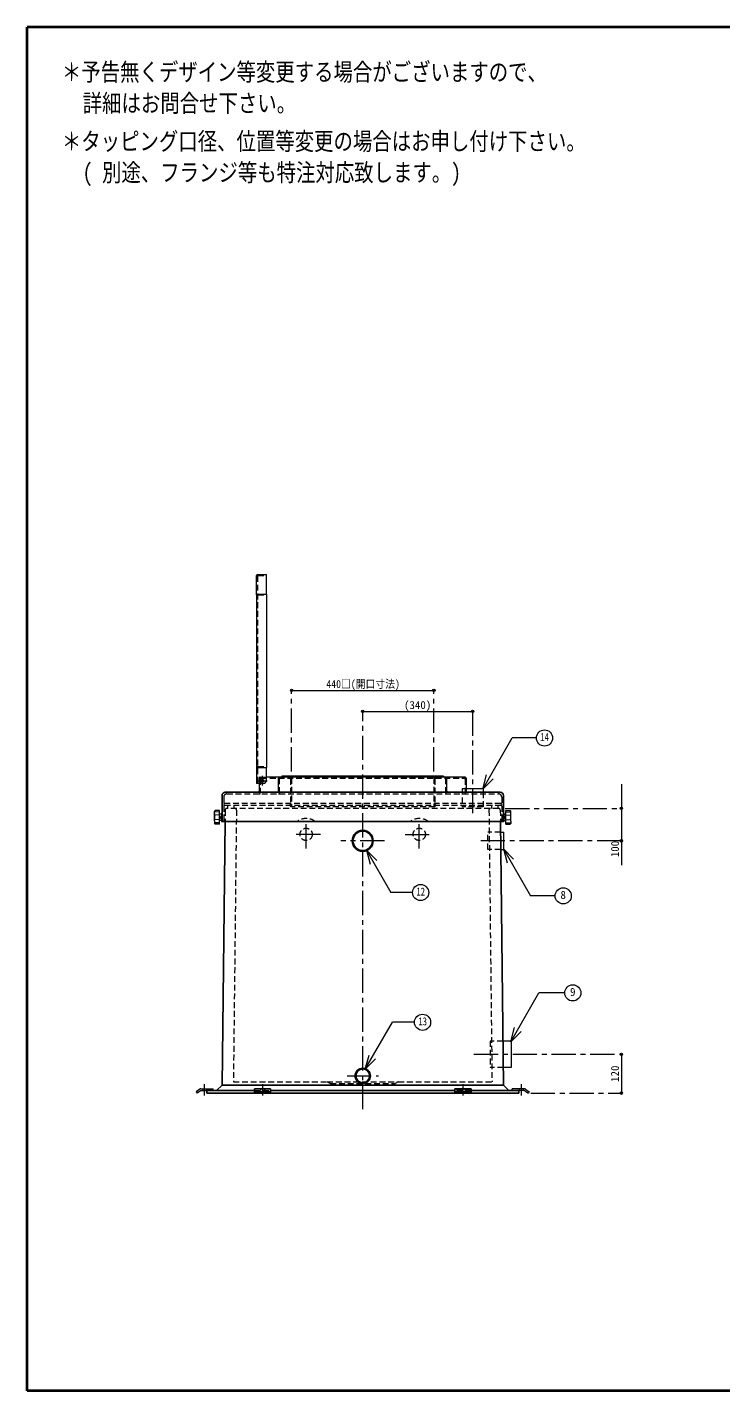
# Model space of a CAD drawing. Units: millimetres, scale not verified. Extents: x -3127 to 2948, y -2102 to 2112.
# Drawn here: x -3127 to -982, y -2102 to 2112 of the extents above; entities that cross this region are included whole.
import ezdxf
from ezdxf.enums import TextEntityAlignment as Align

# ---------------------------------------------------------------- set-up
doc = ezdxf.new("R2010")
doc.units = ezdxf.units.MM
doc.header["$LTSCALE"] = 15
doc.header["$PDMODE"] = 32
doc.header["$PDSIZE"] = 7.5
doc.linetypes.add('CHAIN1', pattern=[8, 5, -1, 1, -1])
doc.linetypes.add('DASHED1', pattern=[1.8, 1.2, -0.6])
doc.layers.add('0-0_ﾚｲﾔ1', color=7, linetype='Continuous', lineweight=18)
doc.styles.add('ＭＳ ゴシック', font='')
doc.styles.get('ＭＳ ゴシック').set_extended_font_data('MS Gothic')

msp = doc.modelspace()

# ---------------------------------------------------------------- linework, layer by layer
at = {"layer": '0-0_ﾚｲﾔ1', "color": 1, "lineweight": 40}
for p, q in [((-3126.58, -2102.5), (-3126.58, 2112.5)), ((2948.42, 2112.5), (-3126.58, 2112.5)), ((2948.42, -2102.5), (-3126.58, -2102.5))]:
    msp.add_line(p, q, dxfattribs=at)
at = {"layer": '0-0_ﾚｲﾔ1', "color": 4, "lineweight": 9}
for p, q in [((-2417.08, 357.5), (-2417.08, 417.5)), ((-2414.08, 420.5), (-2387.08, 420.5)), ((-2387.08, 360.5), (-2387.08, 420.5)), ((-2309.08, 62.5), (-1869.08, 62.5)), ((-2089.08, -2.5), (-1749.08, -2.5)), ((-2417.08, -172.5), (-2417.08, -225.5)), ((-2387.08, -215.5), (-2387.08, -175.5)), ((-2346.08, -205.5), (-2387.08, -205.5)), ((-1772.08, -205.5), (-1832.08, -205.5)), ((-1769.08, -208.5), (-1769.08, -249.5)), ((-2397.08, -225.5), (-2417.08, -225.5)), ((-2409.08, -225.5), (-2409.08, -249.5)), ((-1716.58, -241.5), (-1769.08, -241.5)), ((-1716.58, -241.5), (-1716.58, -252.5)), ((-1289.08, -227.5), (-1289.08, -477.5)), ((-1662.82, -376), (-1652.53, -376)), ((-1289.08, -1062.5), (-1289.08, -1182.5))]:
    msp.add_line(p, q, dxfattribs=at)
at = {"layer": '0-0_ﾚｲﾔ1', "color": 4, "linetype": 'DASHED1', "lineweight": 9}
for p, q in [((-2414.08, 416), (-2414.08, -225.5)), ((-2412.58, 417.5), (-2387.08, 417.5)), ((-2412.58, 357.5), (-2387.08, 357.5)), ((-2412.58, -172.5), (-2387.08, -172.5)), ((-2409.08, -208.5), (-2409.08, -225.5)), ((-2406.08, -205.5), (-2387.08, -205.5)), ((-2403.08, -208.5), (-1775.08, -208.5)), ((-2319.08, -202.5), (-2319.08, -205.5)), ((-2309.08, -208.5), (-2309.08, -297.5)), ((-1869.08, -208.5), (-1869.08, -297.5)), ((-1859.08, -202.5), (-1859.08, -205.5)), ((-2406.08, -211.5), (-2406.08, -254.5)), ((-2346.08, -254.5), (-2346.08, -211.5)), ((-2312.08, -211.5), (-2312.08, -297.5)), ((-1866.08, -211.5), (-1866.08, -297.5)), ((-1832.08, -254.5), (-1832.08, -211.5)), ((-1772.08, -211.5), (-1772.08, -254.5)), ((-1716.58, -252.5), (-1716.58, -297.5)), ((-2487.27, -292.5), (-2487.27, -302.5)), ((-1690.89, -292.5), (-1690.89, -302.5)), ((-1866.08, -297.5), (-2312.08, -297.5)), ((-1716.58, -297.5), (-1781.58, -297.5)), ((-1702.53, -429), (-1702.53, -376)), ((-1662.82, -376), (-1702.53, -376)), ((-1662.23, -429), (-1702.53, -429)), ((-1695.08, -1021.5), (-1695.08, -1103.5)), ((-1655.54, -1021.5), (-1695.08, -1021.5)), ((-1654.61, -1103.5), (-1695.08, -1103.5)), ((-2585.08, -1169.5), (-2585.08, -1174.5)), ((-2573.08, -1169.5), (-2573.08, -1174.5)), ((-2199.08, -1147.5), (-1979.08, -1147.5)), ((-1605.08, -1169.5), (-1605.08, -1174.5)), ((-1593.08, -1169.5), (-1593.08, -1174.5))]:
    msp.add_line(p, q, dxfattribs=at)
at = {"layer": '0-0_ﾚｲﾔ1'}
for p, q in [((-2417.08, 357.5), (-2417.08, -172.5)), ((-1717.58, -242.5), (-1626.43, -84.63)), ((-1551.79, -84.63), (-1626.43, -84.63)), ((-2414.08, -175.5), (-2387.08, -175.5)), ((-2349.08, -249.5), (-2349.08, -208.5)), ((-1832.08, -205.5), (-2346.08, -205.5)), ((-2339.08, -202.5), (-2339.08, -205.5)), ((-1839.08, -202.5), (-2339.08, -202.5)), ((-1839.08, -202.5), (-1839.08, -205.5)), ((-1829.08, -249.5), (-1829.08, -208.5)), ((-1717.58, -242.5), (-1705.93, -199.03)), ((-1717.58, -242.5), (-1685.76, -210.68)), ((-2547.58, -341.23), (-2547.58, -318.76)), ((-2547.56, -318.23), (-2547.18, -310.85)), ((-2531.58, -313.06), (-2546.13, -313.55)), ((-2531.58, -323.14), (-2546.13, -322.66)), ((-2531.58, -336.85), (-2546.13, -337.33)), ((-2532.09, -308.53), (-2545.24, -308.96)), ((-2531.58, -350.96), (-2531.58, -309.03)), ((-2526.04, -320.46), (-2531.58, -320)), ((-2528.83, -327.65), (-2528.83, -332.34)), ((-2528.2, -327), (-2525.58, -327)), ((-2528.2, -330), (-2525.58, -330)), ((-2528.2, -333), (-2525.58, -333)), ((-2525.58, -317.5), (-2524.08, -317.5)), ((-1652.58, -317.5), (-1654.08, -317.5)), ((-1649.95, -327), (-1652.58, -327)), ((-1649.95, -330), (-1652.58, -330)), ((-1649.95, -333), (-1652.58, -333)), ((-1652.12, -320.46), (-1646.58, -320)), ((-1649.33, -327.65), (-1649.33, -332.34)), ((-1646.58, -350.96), (-1646.58, -309.03)), ((-1646.58, -313.06), (-1632.03, -313.55)), ((-1646.58, -323.14), (-1632.03, -322.66)), ((-1646.58, -336.85), (-1632.03, -337.33)), ((-1646.06, -308.53), (-1632.91, -308.96)), ((-1630.59, -318.23), (-1630.98, -310.85)), ((-1630.58, -341.23), (-1630.58, -318.76)), ((-2547.56, -341.76), (-2547.18, -349.14)), ((-2531.58, -346.93), (-2546.13, -346.45)), ((-2532.09, -351.46), (-2545.24, -351.03)), ((-2526.04, -339.53), (-2531.58, -340)), ((-1652.12, -339.53), (-1646.58, -340)), ((-1646.58, -346.93), (-1632.03, -346.45)), ((-1646.06, -351.46), (-1632.91, -351.03)), ((-1630.59, -341.76), (-1630.98, -349.14)), ((-2077.69, -431.45), (-2066.04, -474.91)), ((-2077.69, -431.45), (-2045.87, -463.27)), ((-2077.69, -431.45), (-2002.11, -562.35)), ((-1654.04, -427.54), (-1642.39, -471)), ((-1654.04, -427.54), (-1622.22, -459.36)), ((-1654.04, -427.54), (-1570.25, -572.66)), ((-1935.05, -562.35), (-2002.11, -562.35)), ((-1493.89, -572.66), (-1570.25, -572.66)), ((-1631.06, -1023.58), (-1543.9, -872.6)), ((-1464.26, -872.6), (-1543.9, -872.6)), ((-2080.99, -1108.47), (-1997.24, -963.4)), ((-1928.92, -963.4), (-1997.24, -963.4)), ((-1631.06, -1023.58), (-1619.41, -980.11)), ((-1631.06, -1023.58), (-1599.24, -991.76)), ((-1630.08, -1021.5), (-1655.54, -1021.5)), ((-1630.08, -1021.5), (-1630.08, -1103.5)), ((-2080.99, -1108.47), (-2069.35, -1065)), ((-2080.99, -1108.47), (-2049.17, -1076.65)), ((-1630.08, -1103.5), (-1654.61, -1103.5)), ((-2592.87, -1170.39), (-2604.37, -1178.39)), ((-2604.37, -1178.39), (-2601.52, -1182.5)), ((-2590.65, -1174.94), (-2601.52, -1182.5)), ((-2590.01, -1169.5), (-2551.58, -1169.5)), ((-2589.23, -1174.5), (-2571.58, -1174.5)), ((-2551.58, -1174.5), (-2551.58, -1169.5)), ((-1626.58, -1174.5), (-1626.58, -1169.5)), ((-1588.15, -1169.5), (-1626.58, -1169.5)), ((-1588.93, -1174.5), (-1606.58, -1174.5)), ((-1587.5, -1174.94), (-1576.64, -1182.5)), ((-1585.29, -1170.39), (-1573.79, -1178.39)), ((-1573.79, -1178.39), (-1576.64, -1182.5))]:
    msp.add_line(p, q, dxfattribs=at)
at = {"layer": '0-0_ﾚｲﾔ1', "color": 4, "linetype": 'CHAIN1', "lineweight": 9}
for p, q in [((-2309.08, -188.5), (-2309.08, 62.5)), ((-1869.08, -188.5), (-1869.08, 62.5)), ((-2089.08, -1232.5), (-2089.08, -2.5)), ((-1749.08, -2.5), (-1749.08, -332.5)), ((-2399.58, -202), (-2399.58, -232)), ((-2414.58, -217), (-2384.58, -217)), ((-1648.58, -302.5), (-1289.08, -302.5)), ((-2264.08, -426.5), (-2264.08, -338.5)), ((-1914.08, -426.5), (-1914.08, -338.5)), ((-2220.08, -382.5), (-2308.08, -382.5)), ((-2021.58, -402.5), (-2156.58, -402.5)), ((-1958.08, -382.5), (-1870.08, -382.5)), ((-1289.08, -402.5), (-1737.53, -402.5)), ((-1745.08, -1062.5), (-1289.08, -1062.5)), ((-2137.58, -1129), (-2040.58, -1129)), ((-2579.08, -1154.5), (-2579.08, -1189.5)), ((-2399.08, -1154.5), (-2399.08, -1189.5)), ((-1779.08, -1154.5), (-1779.08, -1189.5)), ((-1599.08, -1154.5), (-1599.08, -1189.5)), ((-1569.37, -1182.5), (-1289.08, -1182.5))]:
    msp.add_line(p, q, dxfattribs=at)
at = {"layer": '0-0_ﾚｲﾔ1', "color": 5, "lineweight": 25}
for p, q in [((-2514.08, -252.5), (-1664.08, -252.5)), ((-2524.08, -262.5), (-2524.08, -342.5)), ((-1654.08, -262.5), (-1654.08, -342.5)), ((-2524.15, -1157.5), (-2514.96, -342.5)), ((-2524.08, -342.5), (-1654.08, -342.5)), ((-1663.2, -342.5), (-1654.01, -1157.5)), ((-2571.58, -1182.5), (-2571.58, -1174.5)), ((-2571.58, -1174.5), (-2424.08, -1174.5)), ((-2524.08, -1157.5), (-2541.52, -1174.5)), ((-1654.01, -1157.5), (-2524.15, -1157.5)), ((-2424.08, -1169.5), (-2424.08, -1182.5)), ((-2424.08, -1169.5), (-2374.08, -1169.5)), ((-2424.08, -1178.39), (-2374.08, -1178.39)), ((-2374.08, -1169.5), (-2374.08, -1182.5)), ((-2374.08, -1174.5), (-1804.08, -1174.5)), ((-1804.08, -1169.5), (-1804.08, -1182.5)), ((-1754.08, -1169.5), (-1804.08, -1169.5)), ((-1754.08, -1178.39), (-1804.08, -1178.39)), ((-1754.08, -1169.5), (-1754.08, -1182.5)), ((-1606.58, -1174.5), (-1754.08, -1174.5)), ((-1654.08, -1157.5), (-1636.64, -1174.5)), ((-1606.58, -1182.5), (-1606.58, -1174.5)), ((-2571.58, -1182.5), (-1606.58, -1182.5))]:
    msp.add_line(p, q, dxfattribs=at)
at = {"layer": '0-0_ﾚｲﾔ1', "linetype": 'DASHED1'}
for p, q in [((-2519.08, -267.5), (-2519.08, -342.5)), ((-1662.08, -287.5), (-2516.08, -287.5)), ((-2516.08, -292.5), (-1662.08, -292.5)), ((-2509.08, -257.5), (-1669.08, -257.5)), ((-2507.27, -292.5), (-2507.27, -302.5)), ((-1670.89, -292.5), (-1670.89, -302.5)), ((-1659.08, -267.5), (-1659.08, -342.5)), ((-2514.56, -307.44), (-2514.96, -342.5)), ((-1668.6, -302.5), (-2509.56, -302.5)), ((-2479.56, -307.55), (-2489.04, -1147.5)), ((-1698.6, -307.55), (-1689.12, -1147.5)), ((-1663.6, -307.44), (-1663.2, -342.5)), ((-2489.04, -1147.5), (-2199.08, -1147.5)), ((-2424.08, -1174.5), (-2374.08, -1174.5)), ((-2405.08, -1169.5), (-2405.08, -1174.5)), ((-2393.08, -1169.5), (-2393.08, -1174.5)), ((-1979.08, -1147.5), (-1989.08, -1152.5)), ((-1979.08, -1147.5), (-1689.12, -1147.5)), ((-1754.08, -1174.5), (-1804.08, -1174.5)), ((-1785.08, -1169.5), (-1785.08, -1174.5)), ((-1773.08, -1169.5), (-1773.08, -1174.5))]:
    msp.add_line(p, q, dxfattribs=at)
at = {"layer": '0-0_ﾚｲﾔ1'}
for points in [[(-2414.08, 360.5), (-2387.08, 360.5), (-2387.08, -175.5)], [(-2525.58, -317.5), (-2525.58, -342.5), (-2524.08, -342.5)], [(-1652.58, -317.5), (-1652.58, -342.5), (-1654.08, -342.5)]]:
    msp.add_lwpolyline(points, dxfattribs=at)
at = {"layer": '0-0_ﾚｲﾔ1', "color": 4, "linetype": 'DASHED1', "lineweight": 9}
msp.add_lwpolyline([(-1769.08, -241.5), (-1781.58, -241.5), (-1781.58, -297.5)], dxfattribs=at)
at = {"layer": '0-0_ﾚｲﾔ1', "color": 4, "lineweight": 9}
msp.add_lwpolyline([(-1662.23, -429), (-1652.53, -429), (-1652.53, -376)], dxfattribs=at)
at = {"layer": '0-0_ﾚｲﾔ1', "linetype": 'DASHED1'}
msp.add_lwpolyline([(-2199.08, -1147.5), (-2189.08, -1152.5), (-1989.08, -1152.5)], dxfattribs=at)
at = {"layer": '0-0_ﾚｲﾔ1'}
for centre in [(-1526.79, -84.63), (-1910.05, -562.35), (-1468.89, -572.66), (-1439.26, -872.6), (-1903.92, -963.4)]:
    msp.add_circle(centre, 25, dxfattribs=at)
at = {"layer": '0-0_ﾚｲﾔ1', "color": 4, "lineweight": 9}
msp.add_circle((-2399.58, -217), 5, dxfattribs=at)
at = {"layer": '0-0_ﾚｲﾔ1', "color": 4, "linetype": 'DASHED1', "lineweight": 9}
for centre in [(-2264.08, -382.5), (-1914.08, -382.5)]:
    msp.add_circle(centre, 19, dxfattribs=at)
at = {"layer": '0-0_ﾚｲﾔ1', "color": 5, "lineweight": 25}
for centre, radius in [((-2089.08, -402.5), 32.5), ((-2089.08, -402.5), 30.25), ((-2089.08, -1129), 23.5), ((-2089.08, -1129), 21.35)]:
    msp.add_circle(centre, radius, dxfattribs=at)
at = {"layer": '0-0_ﾚｲﾔ1', "color": 4, "lineweight": 9}
for centre, radius, start, end in [((-2414.08, 417.5), 3, 90, 180), ((-1772.08, -208.5), 3, 0, 90), ((-2412.08, -249.5), 3, 270, 0), ((-2397.08, -215.5), 10, 270, 0), ((-1766.08, -249.5), 3, 180, 260.40593), ((-1766.08, -249.5), 3, 260.40593, 270)]:
    msp.add_arc(centre, radius, start, end, dxfattribs=at)
at = {"layer": '0-0_ﾚｲﾔ1', "color": 4, "linetype": 'DASHED1', "lineweight": 9}
for centre, radius, start, end in [((-2412.58, 416), 1.5, 90, 180), ((-2412.58, 356), 1.5, 90, 180), ((-2412.58, -171), 1.5, 180, 270), ((-2406.08, -208.5), 3, 90, 180), ((-2403.08, -211.5), 3, 90, 180), ((-2343.08, -211.5), 3, 90, 180), ((-2315.08, -211.5), 3, 0, 90), ((-2312.08, -208.5), 3, 0, 90), ((-1866.08, -208.5), 3, 90, 180), ((-1863.08, -211.5), 3, 90, 180), ((-1835.08, -211.5), 3, 0, 90), ((-1775.08, -211.5), 3, 0, 90), ((-2409.08, -254.5), 3, 270, 0), ((-2349.08, -254.5), 3, 270, 0), ((-2315.08, -290.5), 3, 0, 90), ((-2315.08, -295.5), 3, 0, 90), ((-1863.08, -290.5), 3, 90, 180), ((-1863.08, -295.5), 3, 90, 180), ((-1829.08, -254.5), 3, 180, 270), ((-1769.08, -254.5), 3, 180, 270), ((-2264.08, -382.5), 49, 54.71874, 125.28126), ((-1914.08, -382.5), 49, 54.71874, 125.28126)]:
    msp.add_arc(centre, radius, start, end, dxfattribs=at)
at = {"layer": '0-0_ﾚｲﾔ1'}
for centre, radius, start, end in [((-2414.08, 357.5), 3, 90, 180), ((-2414.08, -172.5), 3, 180, 270), ((-2346.08, -208.5), 3, 90, 180), ((-1832.08, -208.5), 3, 0, 90), ((-2352.08, -249.5), 3, 270, 0), ((-1826.08, -249.5), 3, 180, 270), ((-2537.58, -318.76), 10, 176.98087, 180), ((-2545.18, -310.96), 2, 91.84585, 176.98087), ((-2492.74, -330), 54.34, 172.70127, 187.29873), ((-2546.14, -323.16), 0.5, 88.09085, 172.70127), ((-2546.14, -336.83), 0.5, 187.29873, 271.90915), ((-2544.51, -310.49), 2.07, 141.26695, 176.97243), ((-2536.62, -310.57), 9.96, 178.90936, 197.37998), ((-2532.08, -309.03), 0.5, 0, 91.84585), ((-2527.26, -328.52), 1.79, 121.62812, 150.75937), ((-2526.72, -328.5), 2.11, 134.62454, 225.37546), ((-2526.72, -331.5), 2.11, 134.62454, 225.37546), ((-2527.26, -331.47), 1.79, 209.24063, 238.37188), ((-2526.08, -320.96), 0.5, 0, 85.23636), ((-1652.08, -320.96), 0.5, 94.76364, 180), ((-1650.9, -328.52), 1.79, 29.24063, 58.37188), ((-1650.9, -331.47), 1.79, 301.62812, 330.75937), ((-1651.43, -328.5), 2.11, 314.62454, 45.37546), ((-1651.43, -331.5), 2.11, 314.62454, 45.37546), ((-1646.08, -309.03), 0.5, 88.15415, 180), ((-1632.98, -310.96), 2, 3.01913, 88.15415), ((-1641.54, -310.57), 9.96, 342.62002, 1.09064), ((-1633.65, -310.49), 2.07, 3.02757, 38.73305), ((-1632.01, -323.16), 0.5, 7.29873, 91.90915), ((-1632.01, -336.83), 0.5, 268.09085, 352.70127), ((-1685.42, -330), 54.34, 352.70127, 7.29873), ((-1640.58, -318.76), 10, 0, 3.01913), ((-2537.58, -341.23), 10, 180, 183.01913), ((-2545.18, -349.04), 2, 183.01913, 268.15415), ((-2536.62, -349.42), 9.96, 162.62002, 181.09064), ((-2544.51, -349.5), 2.07, 183.02757, 218.73305), ((-2532.08, -350.96), 0.5, 268.15415, 0), ((-2526.08, -339.04), 0.5, 274.76364, 0), ((-1652.08, -339.04), 0.5, 180, 265.23636), ((-1646.08, -350.96), 0.5, 180, 271.84585), ((-1632.98, -349.04), 2, 271.84585, 356.98087), ((-1641.54, -349.42), 9.96, 358.90936, 17.37998), ((-1633.65, -349.5), 2.07, 321.26695, 356.97243), ((-1640.58, -341.23), 10, 356.98087, 0), ((-2590.01, -1174.5), 5, 90, 124.8085), ((-2589.23, -1177), 2.5, 90, 124.8085), ((-1588.93, -1177), 2.5, 55.1915, 90), ((-1588.15, -1174.5), 5, 55.1915, 90)]:
    msp.add_arc(centre, radius, start, end, dxfattribs=at)
at = {"layer": '0-0_ﾚｲﾔ1', "color": 5, "lineweight": 25}
for centre, start, end in [((-2514.08, -262.5), 90, 180), ((-1664.08, -262.5), 0, 90)]:
    msp.add_arc(centre, 10, start, end, dxfattribs=at)
at = {"layer": '0-0_ﾚｲﾔ1', "linetype": 'DASHED1'}
for centre, radius, start, end in [((-2509.08, -267.5), 10, 90, 180), ((-2516.08, -290.5), 3, 90, 180), ((-2516.08, -295.5), 3, 90, 180), ((-1669.08, -267.5), 10, 0, 90), ((-1662.08, -290.5), 3, 0, 90), ((-1662.08, -295.5), 3, 0, 90), ((-2509.56, -307.5), 5, 90, 179.35347), ((-2484.56, -307.5), 5, 359.35347, 90), ((-1693.6, -307.5), 5, 90, 180.64653), ((-1668.6, -307.5), 5, 0.64653, 90)]:
    msp.add_arc(centre, radius, start, end, dxfattribs=at)
at = {"layer": '0-0_ﾚｲﾔ1', "color": 1}
for p in [(-2309.08, 62.5), (-1869.08, 62.5), (-2089.08, -2.5), (-1749.08, -2.5), (-1289.08, -302.5), (-1289.08, -402.5), (-1289.08, -1062.5), (-1289.08, -1182.5)]:
    msp.add_point(p, dxfattribs=at)

# ---------------------------------------------------------------- texts
at = {"layer": '0-0_ﾚｲﾔ1', "style": 'ＭＳ ゴシック'}
for s, height, width, p in [('＊予告無くデザイン等変更する場合がございますので、', 54.99, 0.8, (-3019.44, 1930.36)), ('詳細はお問合せ下さい。', 54.99, 0.8, (-2955.15, 1833.93)), ('＊タッピング口径、位置等変更の場合はお申し付け下さい。', 54.99, 0.8, (-3019.44, 1716.08)), ('( 別途、フランジ等も特注対応致します。)', 54.99, 0.8, (-2955.15, 1619.65)), ('440□(開口寸法)', 24.74, 0.9, (-2201.58, 62.5)), ('14', 24.74, 0.8, (-1539.92, -101.5)), ('12', 24.74, 0.8, (-1923.18, -579.23)), ('13', 24.74, 0.8, (-1917.04, -980.27))]:
    msp.add_text(s, height=height, dxfattribs=dict(at, width=width)).set_placement(p, align=Align.BOTTOM_LEFT)
for s, p in [('(340)', (-1961.27, -2.5)), ('8', (-1477.33, -589.53)), ('9', (-1447.7, -889.48))]:
    msp.add_text(s, height=24.74, dxfattribs=at).set_placement(p, align=Align.BOTTOM_LEFT)
for s, p in [('100', (-1289.08, -453.12)), ('120', (-1289.08, -1147.81))]:
    msp.add_text(s, height=24.74, rotation=90, dxfattribs=at).set_placement(p, align=Align.BOTTOM_LEFT)

doc.saveas('drawing.dxf')
